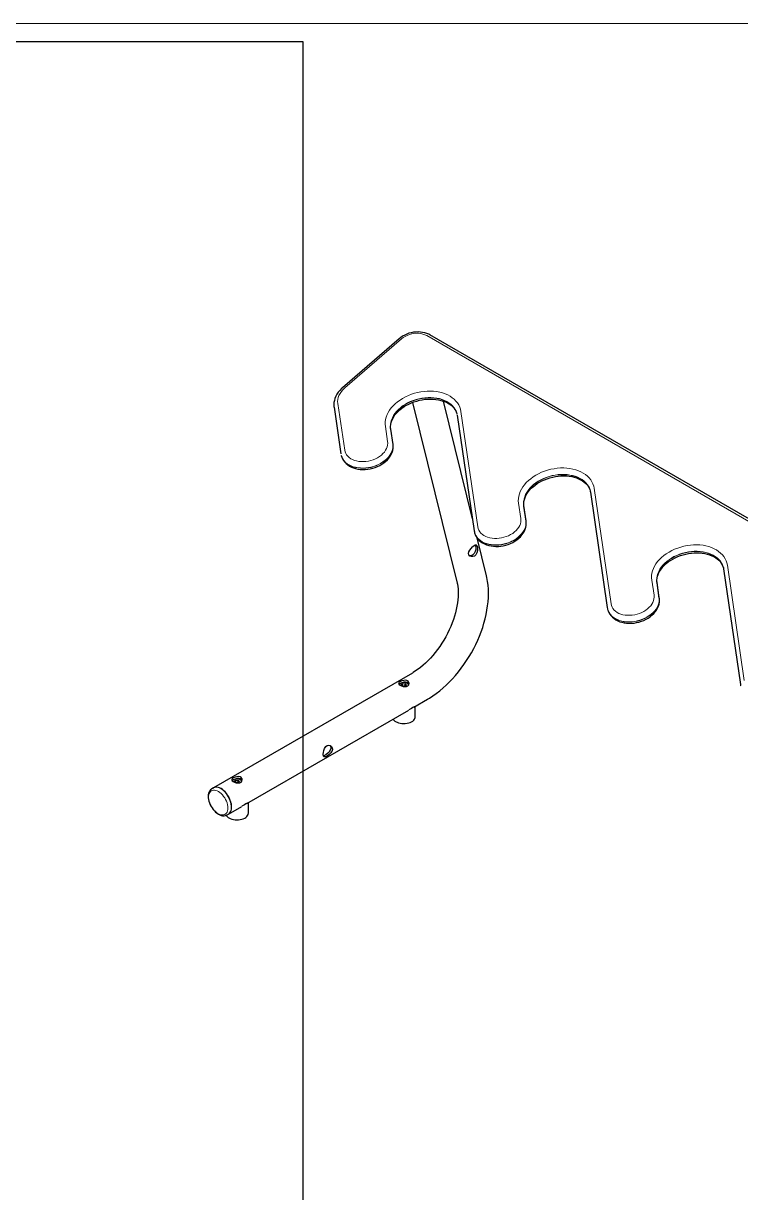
# Model space of a CAD drawing. Header units: millimetres. Extents: x -1411 to 5721, y -19797 to 4144.
# Drawn here: x 3948 to 4827, y 2690 to 4124 of the extents above; entities that cross this region are included whole.
import ezdxf

# ---------------------------------------------------------------- set-up
doc = ezdxf.new("R2010")
doc.units = ezdxf.units.MM
doc.layers.add('Nekreslit', color=6, linetype='Continuous', plot=False)

msp = doc.modelspace()

# ---------------------------------------------------------------- linework, layer by layer
for p, q in [((5215.9, 3297.1), (4445.7, 3741.8)), ((4408.2, 3737), (4338.8, 3676.9)), ((4424.5, 3658.9), (4479.1, 3437.4)), ((4497.9, 3516.3), (4462.3, 3660.5)), ((4328.3, 3652.9), (4336.8, 3595.8)), ((4479.4, 3643.2), (4500, 3501.6)), ((4400.6, 3607.5), (4397.8, 3626.2)), ((4642.6, 3548.9), (4663.2, 3407.4)), ((4563.8, 3513.3), (4561, 3531.9)), ((4500.4, 3499.8), (4500.4, 3499.5)), ((4515.2, 3446.2), (4503.7, 3492.7)), ((4805.8, 3454.7), (4826.5, 3313.1)), ((4727, 3419.1), (4724.2, 3437.7)), ((4663.6, 3405.6), (4663.7, 3405.3)), ((4424.3, 3327.1), (4180.4, 3186.4)), ((4412.4, 3314.1), (4410.7, 3312.5)), ((4410.7, 3312.5), (4411.8, 3311.2)), ((4412.4, 3314.1), (4415.7, 3313.9)), ((4412.4, 3311), (4412.4, 3314.1)), ((4417.1, 3312.3), (4415.3, 3310.7)), ((4417.1, 3312.3), (4415.7, 3313.9)), ((4415.7, 3311), (4415.7, 3313.9)), ((4412.4, 3311), (4414, 3311)), ((4415.3, 3310.7), (4413, 3310.8)), ((4414, 3311), (4415.5, 3310.9)), ((4426.1, 3285.3), (4442.8, 3295)), ((4427.8, 3273.2), (4427.8, 3286.3)), ((4221.5, 3167.3), (4419.9, 3281.8)), ((4180.4, 3186.4), (4178.4, 3185.2)), ((4178.4, 3185.2), (4178.6, 3185.3)), ((4206.1, 3194.3), (4207.7, 3195.9)), ((4206.1, 3194.3), (4207.4, 3193.1)), ((4207.7, 3195.9), (4210.9, 3195.9)), ((4207.7, 3192.9), (4207.7, 3195.9)), ((4207.7, 3192.9), (4209.3, 3192.9)), ((4211, 3192.7), (4208.6, 3192.7)), ((4209.3, 3192.9), (4210.9, 3192.9)), ((4212.6, 3194.3), (4210.9, 3195.9)), ((4210.9, 3192.9), (4210.9, 3195.9)), ((4211.1, 3192.8), (4210.9, 3192.9)), ((4211, 3192.7), (4212.6, 3194.3)), ((4223.3, 3155.2), (4223.3, 3168.3)), ((4197, 3153.1), (4199, 3154.2)), ((4199, 3154.2), (4215.3, 3163.7))]:
    msp.add_line(p, q)
at = {"color": 7, "lineweight": 18}
for p, q in [((4410.9, 3736.7), (4341.4, 3676.6)), ((5212.2, 3296.1), (4441.9, 3740.8)), ((4332.9, 3657.6), (4341.4, 3600.4)), ((4483.9, 3647.8), (4504.6, 3506.2)), ((4394, 3610.9), (4391.3, 3629.5)), ((4397.7, 3626.8), (4400.4, 3608.1)), ((4400.5, 3607.8), (4397.7, 3626.4)), ((4647.2, 3553.6), (4667.8, 3412)), ((4557.3, 3516.6), (4554.5, 3535.3)), ((4560.9, 3532.5), (4563.7, 3513.9)), ((4563.7, 3513.6), (4561, 3532.2)), ((4810.4, 3459.4), (4831, 3317.8)), ((4720.5, 3422.4), (4717.7, 3441.1)), ((4724.1, 3438.3), (4724.2, 3438)), ((4724.1, 3438.3), (4726.9, 3419.6)), ((4724.2, 3437.7), (4724.2, 3438)), ((4727, 3419.3), (4724.2, 3438)), ((4726.9, 3419.6), (4727, 3419.3)), ((4727, 3419), (4727, 3419.3))]:
    msp.add_line(p, q, dxfattribs=at)
at = {"flags": 128}
for points in [[(4445.7, 3741.8), (4444.4, 3742.4), (4442, 3743.5), (4439.6, 3744.3), (4436.9, 3744.8), (4434.2, 3745.2), (4431.4, 3745.3), (4428.6, 3745.2), (4425.8, 3744.9), (4422.9, 3744.4), (4420.2, 3743.6), (4417.5, 3742.6), (4414.9, 3741.4), (4412.4, 3740.1), (4410.1, 3738.5), (4408.2, 3737)], [(4338.8, 3676.9), (4337.5, 3675.8), (4335.4, 3673.6), (4333.5, 3671.3), (4331.9, 3668.9), (4330.5, 3666.4), (4329.5, 3663.9), (4328.7, 3661.3), (4328.2, 3658.7), (4328.1, 3656.2), (4328.2, 3653.6), (4328.3, 3652.9)], [(4397.8, 3626.2), (4397.7, 3627.2), (4397.6, 3629.5), (4397.8, 3631.9), (4398.3, 3634.2), (4399.1, 3636.6), (4400.2, 3638.9), (4401.5, 3641.2), (4403, 3643.5), (4404.8, 3645.7), (4406.9, 3647.8), (4409.1, 3649.9), (4411.6, 3651.8), (4414.2, 3653.7), (4417, 3655.4), (4420, 3656.9), (4423.1, 3658.3), (4426.3, 3659.6), (4429.7, 3660.6), (4433, 3661.5), (4436.4, 3662.2), (4439.9, 3662.7), (4443.3, 3662.9), (4446.7, 3663), (4450, 3662.9), (4453.2, 3662.6), (4456.3, 3662.1), (4459.3, 3661.4), (4462.2, 3660.5), (4464.9, 3659.5), (4467.3, 3658.3), (4469.6, 3657), (4471.7, 3655.5), (4473.5, 3653.9), (4475.2, 3652.1), (4476.5, 3650.3), (4477.7, 3648.4), (4478.6, 3646.3), (4479.1, 3644.6)], [(4337.2, 3593.7), (4337.8, 3591.8), (4338.8, 3589.6), (4340, 3587.6), (4341.4, 3585.7), (4343.1, 3583.9), (4345.1, 3582.3), (4347.2, 3580.9), (4349.6, 3579.6), (4352.1, 3578.6), (4354.8, 3577.7), (4357.6, 3577.1), (4360.5, 3576.7), (4363.5, 3576.6), (4366.6, 3576.6), (4369.6, 3576.9), (4372.7, 3577.4), (4375.7, 3578.1), (4378.7, 3579), (4381.5, 3580.2), (4384.3, 3581.5), (4386.9, 3583), (4389.4, 3584.7), (4391.6, 3586.5), (4393.7, 3588.5), (4395.6, 3590.7), (4397.1, 3592.9), (4398.5, 3595.2), (4399.5, 3597.6), (4400.2, 3600.1), (4400.7, 3602.5), (4400.8, 3604.9), (4400.6, 3607.2), (4400.6, 3607.5)], [(4561, 3531.9), (4560.9, 3533), (4560.8, 3535.3), (4561.1, 3537.6), (4561.6, 3540), (4562.4, 3542.3), (4563.4, 3544.7), (4564.7, 3547), (4566.3, 3549.2), (4568.1, 3551.5), (4570.1, 3553.6), (4572.3, 3555.6), (4574.8, 3557.6), (4577.4, 3559.4), (4580.3, 3561.1), (4583.2, 3562.7), (4586.4, 3564.1), (4589.6, 3565.3), (4592.9, 3566.4), (4596.3, 3567.3), (4599.7, 3567.9), (4603.1, 3568.4), (4606.5, 3568.7), (4609.9, 3568.8), (4613.2, 3568.7), (4616.4, 3568.4), (4619.6, 3567.9), (4622.6, 3567.2), (4625.4, 3566.3), (4628.1, 3565.3), (4630.6, 3564.1), (4632.9, 3562.7), (4634.9, 3561.2), (4636.8, 3559.6), (4638.4, 3557.9), (4639.8, 3556.1), (4640.9, 3554.1), (4641.8, 3552.1), (4642.3, 3550.3)], [(4642.2, 3550.6), (4642.4, 3550.2), (4642.6, 3548.9)], [(4500.5, 3499.5), (4501, 3497.6), (4502, 3495.4), (4503.2, 3493.4), (4504.6, 3491.5), (4506.3, 3489.7), (4508.2, 3488.1), (4510.4, 3486.7), (4512.7, 3485.4), (4515.3, 3484.4), (4518, 3483.5), (4520.8, 3482.9), (4523.7, 3482.5), (4526.7, 3482.3), (4529.7, 3482.4), (4532.8, 3482.7), (4535.8, 3483.1), (4538.9, 3483.9), (4541.8, 3484.8), (4544.7, 3485.9), (4547.4, 3487.2), (4550.1, 3488.7), (4552.5, 3490.4), (4554.8, 3492.3), (4556.9, 3494.3), (4558.7, 3496.4), (4560.3, 3498.6), (4561.7, 3501), (4562.7, 3503.4), (4563.4, 3505.8), (4563.9, 3508.2), (4564, 3510.7), (4563.9, 3512.9), (4563.8, 3513.3)], [(4500, 3501.6), (4500.3, 3500.1), (4500.4, 3499.8)], [(4498.4, 3482.1), (4500.1, 3483.4), (4501.5, 3484.1), (4502.6, 3484.1), (4503.5, 3483.3), (4504.1, 3481.6), (4504.3, 3479.6), (4504.1, 3477.2), (4503.4, 3474.6), (4502.1, 3472.2), (4500.4, 3470.6), (4498.5, 3469.9), (4496.5, 3469.8), (4494.6, 3470.6), (4493.4, 3472.1), (4493, 3473.8), (4493.5, 3475.7), (4494.6, 3477.8), (4496.2, 3479.9), (4498.1, 3481.8), (4498.4, 3482.1)], [(4501.5, 3484.1), (4501.8, 3482.9), (4502.1, 3480.9), (4502, 3478.6), (4501.5, 3476), (4500.2, 3473.5), (4498.5, 3471.9), (4496.7, 3471.1), (4494.7, 3471), (4494.1, 3471.2)], [(4724.2, 3437.7), (4724.1, 3438.8), (4724.1, 3441.1), (4724.3, 3443.4), (4724.8, 3445.8), (4725.6, 3448.1), (4726.6, 3450.4), (4727.9, 3452.8), (4729.5, 3455), (4731.3, 3457.2), (4733.3, 3459.4), (4735.6, 3461.4), (4738, 3463.4), (4740.7, 3465.2), (4743.5, 3466.9), (4746.5, 3468.5), (4749.6, 3469.9), (4752.8, 3471.1), (4756.1, 3472.2), (4759.5, 3473), (4762.9, 3473.7), (4766.3, 3474.2), (4769.7, 3474.5), (4773.1, 3474.6), (4776.4, 3474.5), (4779.7, 3474.1), (4782.8, 3473.6), (4785.8, 3472.9), (4788.6, 3472.1), (4791.3, 3471), (4793.8, 3469.8), (4796.1, 3468.5), (4798.1, 3467), (4800, 3465.4), (4801.6, 3463.7), (4803, 3461.8), (4804.1, 3459.9), (4805, 3457.8), (4805.5, 3456.1)], [(4805.5, 3456.4), (4805.6, 3456), (4805.8, 3454.7)], [(4442.8, 3295), (4445.2, 3296.4), (4449.4, 3299.2), (4453.7, 3302.1), (4457.8, 3305.4), (4461.9, 3308.8), (4465.9, 3312.4), (4469.8, 3316.2), (4473.6, 3320.2), (4477.3, 3324.3), (4480.9, 3328.6), (4484.3, 3333.1), (4487.6, 3337.7), (4490.8, 3342.4), (4493.9, 3347.2), (4496.7, 3352.1), (4499.5, 3357.1), (4502, 3362.2), (4504.4, 3367.3), (4506.6, 3372.5), (4508.7, 3377.8), (4510.5, 3383), (4512.1, 3388.3), (4513.6, 3393.6), (4514.8, 3398.9), (4515.8, 3404.1), (4516.6, 3409.4), (4517.2, 3414.6), (4517.5, 3419.7), (4517.6, 3424.8), (4517.5, 3429.8), (4517.1, 3434.7), (4516.5, 3439.4), (4515.7, 3444.1), (4515.2, 3446.2)], [(4479.1, 3437.4), (4479.5, 3436), (4479.9, 3433.3), (4480.3, 3430.3), (4480.5, 3427.2), (4480.6, 3423.9), (4480.4, 3420.4), (4480.1, 3416.8), (4479.7, 3413), (4479, 3409.1), (4478.2, 3405.1), (4477.2, 3401), (4476, 3396.9), (4474.6, 3392.7), (4473.1, 3388.5), (4471.3, 3384.2), (4469.4, 3380), (4467.4, 3375.8), (4465.2, 3371.7), (4462.9, 3367.6), (4460.4, 3363.6), (4457.8, 3359.7), (4455.1, 3356), (4452.3, 3352.3), (4449.5, 3348.8), (4446.5, 3345.5), (4443.5, 3342.4), (4440.5, 3339.4), (4437.5, 3336.7), (4434.4, 3334.1), (4431.3, 3331.8), (4428.3, 3329.7), (4425.4, 3327.8), (4424.3, 3327.1)], [(4663.7, 3405.2), (4664.3, 3403.3), (4665.2, 3401.2), (4666.4, 3399.2), (4667.8, 3397.3), (4669.5, 3395.5), (4671.5, 3393.9), (4673.6, 3392.4), (4676, 3391.2), (4678.5, 3390.1), (4681.2, 3389.3), (4684, 3388.7), (4686.9, 3388.3), (4689.9, 3388.1), (4693, 3388.2), (4696, 3388.4), (4699.1, 3388.9), (4702.1, 3389.6), (4705, 3390.6), (4707.9, 3391.7), (4710.7, 3393), (4713.3, 3394.5), (4715.8, 3396.2), (4718, 3398), (4720.1, 3400), (4722, 3402.2), (4723.6, 3404.4), (4724.9, 3406.7), (4725.9, 3409.1), (4726.7, 3411.6), (4727.1, 3414), (4727.2, 3416.4), (4727.1, 3418.7), (4727, 3419.1)], [(4663.2, 3407.4), (4663.5, 3405.9), (4663.6, 3405.5)], [(4409.3, 3312.2), (4411, 3311.4), (4413, 3310.8), (4415.1, 3310.5), (4417.2, 3310.7), (4418.9, 3311.5), (4419.9, 3312.7), (4420.4, 3314.1), (4420.1, 3315.7), (4419.2, 3317), (4417.6, 3317.9), (4415.8, 3318.2), (4413.7, 3318.1), (4411.6, 3317.6), (4409.7, 3316.8), (4408.3, 3315.9), (4407.6, 3315), (4407.4, 3314.1), (4408, 3313.1), (4409.3, 3312.2)], [(4408.6, 3313.6), (4408.4, 3313.5), (4408, 3313.1)], [(4419.8, 3312.5), (4419.6, 3313), (4419.2, 3313.6), (4418.8, 3314), (4417.9, 3314.6), (4416.8, 3315.1), (4415.6, 3315.4), (4414.3, 3315.6), (4412.9, 3315.5), (4411.6, 3315.3), (4410.5, 3314.9), (4409.4, 3314.4), (4408.6, 3313.7), (4408.2, 3313)], [(4420.1, 3313.3), (4419.2, 3314.7), (4417.8, 3315.6), (4416, 3315.9), (4414, 3315.8), (4413, 3315.5)], [(4826.5, 3313.1), (4826.7, 3311.7), (4826.9, 3311.3)], [(4404, 3267.5), (4405.7, 3266.7), (4407.5, 3266.1), (4409.4, 3265.6), (4411.5, 3265.3), (4413.6, 3265.2), (4415.7, 3265.3), (4417.8, 3265.5), (4419.8, 3266), (4421.7, 3266.6), (4423.3, 3267.3), (4424.8, 3268.2), (4426, 3269.3), (4426.9, 3270.4), (4427.5, 3271.5), (4427.8, 3272.8), (4427.8, 3273.2)], [(4315.2, 3227.6), (4315.4, 3229.9), (4315.9, 3232.3), (4316.8, 3234.8), (4318.2, 3236.9), (4320, 3238.2), (4321.8, 3238.6), (4323.6, 3238.3), (4325.2, 3237.1), (4326.2, 3235.3), (4326.3, 3233.2), (4325.6, 3231.1), (4324.3, 3229.1), (4322.4, 3227.1), (4320.3, 3225.6), (4318.5, 3224.6), (4317.2, 3224.2), (4316.2, 3224.4), (4315.5, 3225.4), (4315.2, 3227.2), (4315.2, 3227.6)], [(4323.1, 3238.4), (4324.2, 3236.6), (4324.4, 3234.5), (4323.7, 3232.5), (4322.5, 3230.6), (4320.6, 3228.7), (4318.4, 3227), (4316.5, 3226), (4315.5, 3225.6)], [(4204.8, 3194.1), (4206.5, 3193.3), (4208.5, 3192.7), (4210.6, 3192.5), (4212.7, 3192.7), (4214.3, 3193.4), (4215.4, 3194.6), (4215.8, 3196), (4215.6, 3197.6), (4214.6, 3198.9), (4213.1, 3199.8), (4211.3, 3200.2), (4209.2, 3200), (4207.1, 3199.5), (4205.2, 3198.7), (4203.8, 3197.8), (4203, 3197), (4202.9, 3196), (4203.5, 3195.1), (4204.8, 3194.1)], [(4215.2, 3194.5), (4215.2, 3194.6), (4214.8, 3195.4), (4214.1, 3196.1), (4213.2, 3196.6), (4212.1, 3197.1), (4210.9, 3197.4), (4209.6, 3197.5), (4208.3, 3197.5), (4207, 3197.2), (4205.8, 3196.8), (4204.8, 3196.2), (4204, 3195.5), (4203.7, 3194.9)], [(4215.6, 3195.2), (4214.7, 3196.6), (4213.3, 3197.5), (4211.5, 3197.8), (4209.5, 3197.7), (4208.4, 3197.5)], [(4178.6, 3185.3), (4178, 3184.9), (4176.8, 3184), (4175.9, 3182.8), (4175.1, 3181.4), (4174.6, 3179.9), (4174.2, 3178.1), (4174.1, 3176.2), (4174.1, 3174.2), (4174.4, 3172.1), (4175, 3170), (4175.7, 3167.9), (4176.6, 3165.7), (4177.6, 3163.7), (4178.8, 3161.7), (4180.2, 3159.8), (4181.7, 3158.1), (4183.2, 3156.5), (4184.9, 3155.2), (4186.6, 3154), (4188.3, 3153.1), (4190.1, 3152.5), (4191.8, 3152.1), (4193.5, 3152.1), (4195.1, 3152.3), (4196.5, 3152.8), (4196.9, 3153.1)], [(4183.1, 3187.2), (4181.7, 3186.9), (4180.4, 3186.4)], [(4189.7, 3185.4), (4187.9, 3186.3), (4186.2, 3186.9), (4184.6, 3187.2), (4183, 3187.2), (4181.6, 3186.9), (4180.4, 3186.4)], [(4199, 3154.2), (4199.6, 3154.7), (4200.7, 3155.7), (4201.5, 3157), (4202.2, 3158.5), (4202.6, 3160.2), (4202.8, 3162.1), (4202.7, 3164.1), (4202.5, 3166.3), (4202, 3168.5), (4201.2, 3170.8), (4200.3, 3173), (4199.2, 3175.2), (4197.9, 3177.3), (4196.5, 3179.3), (4194.9, 3181.2), (4193.3, 3182.8), (4191.6, 3184.2), (4189.8, 3185.4), (4188.1, 3186.3), (4186.3, 3186.9), (4184.7, 3187.2), (4183.1, 3187.2)], [(4199, 3154.2), (4199.7, 3154.7), (4200.7, 3155.8), (4201.6, 3157.1), (4202.2, 3158.6), (4202.6, 3160.3), (4202.8, 3162.2), (4202.7, 3164.3), (4202.4, 3166.4), (4201.9, 3168.7), (4201.2, 3170.9), (4200.2, 3173.2), (4199.1, 3175.4), (4197.8, 3177.5), (4196.4, 3179.5), (4194.8, 3181.3), (4193.1, 3182.9), (4191.4, 3184.3), (4189.7, 3185.4)], [(4204.1, 3195.6), (4203.9, 3195.5), (4203.5, 3195.1)], [(4199.5, 3149.5), (4201.1, 3148.7), (4202.9, 3148), (4204.9, 3147.5), (4207, 3147.2), (4209.1, 3147.1), (4211.2, 3147.2), (4213.3, 3147.5), (4215.3, 3147.9), (4217.1, 3148.5), (4218.8, 3149.3), (4220.2, 3150.2), (4221.4, 3151.2), (4222.3, 3152.3), (4223, 3153.5), (4223.2, 3154.7), (4223.3, 3155.2)]]:
    msp.add_lwpolyline(points, dxfattribs=at)
at = {"color": 7, "lineweight": 18, "flags": 128}
for points in [[(4441.9, 3740.8), (4439.7, 3741.9), (4437.3, 3742.7), (4434.7, 3743.3), (4432, 3743.6), (4429.2, 3743.6), (4426.3, 3743.4), (4423.5, 3742.8), (4420.7, 3742.1), (4418, 3741), (4415.4, 3739.8), (4413.1, 3738.3), (4410.9, 3736.7)], [(4341.4, 3676.6), (4339.2, 3674.4), (4337.3, 3672.2), (4335.7, 3669.8), (4334.4, 3667.4), (4333.5, 3665), (4332.9, 3662.5), (4332.7, 3660), (4332.9, 3657.6)], [(4391.3, 3629.5), (4391, 3632.3), (4391.1, 3635.2), (4391.5, 3638.1), (4392.3, 3641), (4393.4, 3643.9), (4394.8, 3646.7), (4396.5, 3649.5), (4398.5, 3652.2), (4400.8, 3654.8), (4403.3, 3657.3), (4406.1, 3659.6), (4409.2, 3661.8), (4412.4, 3663.9), (4415.8, 3665.7), (4419.4, 3667.4), (4423.1, 3668.9), (4426.9, 3670.1), (4430.8, 3671.1), (4434.7, 3671.9), (4438.7, 3672.4), (4442.6, 3672.7), (4446.5, 3672.8), (4450.4, 3672.6), (4454.1, 3672.1), (4457.8, 3671.4), (4461.3, 3670.5), (4464.6, 3669.4), (4467.7, 3668), (4470.6, 3666.4), (4473.3, 3664.6), (4475.7, 3662.7), (4477.8, 3660.5), (4479.7, 3658.2), (4481.2, 3655.8), (4482.4, 3653.2), (4483.4, 3650.6), (4483.9, 3647.8)], [(4479, 3644.9), (4478.9, 3645.5), (4478, 3647.9), (4476.8, 3650.3), (4475.3, 3652.6), (4473.5, 3654.7), (4471.5, 3656.6), (4469.1, 3658.4), (4466.5, 3660), (4463.7, 3661.3), (4460.7, 3662.5), (4457.5, 3663.5), (4454.2, 3664.2), (4450.7, 3664.6), (4447.1, 3664.9), (4443.5, 3664.9), (4439.8, 3664.6), (4436.1, 3664.1), (4432.4, 3663.4), (4428.8, 3662.5), (4425.3, 3661.3), (4421.8, 3659.9), (4418.5, 3658.3), (4415.4, 3656.5), (4412.4, 3654.6), (4409.7, 3652.4), (4407.2, 3650.2), (4404.9, 3647.8), (4402.9, 3645.3), (4401.2, 3642.8), (4399.8, 3640.1), (4398.8, 3637.4), (4398, 3634.7), (4397.6, 3632.1), (4397.4, 3629.4), (4397.7, 3626.8)], [(4397.7, 3626.4), (4397.5, 3629.1), (4397.6, 3631.7), (4398.1, 3634.4), (4398.8, 3637.1), (4399.9, 3639.8), (4401.3, 3642.4), (4403, 3645), (4405, 3647.5), (4407.3, 3649.9), (4409.8, 3652.1), (4412.5, 3654.2), (4415.5, 3656.2), (4418.6, 3658), (4421.9, 3659.6), (4425.4, 3661), (4428.9, 3662.1), (4432.5, 3663.1), (4436.2, 3663.8), (4439.9, 3664.3), (4443.6, 3664.6), (4447.2, 3664.6), (4450.8, 3664.3), (4454.2, 3663.8), (4457.6, 3663.1), (4460.8, 3662.2), (4463.8, 3661), (4466.6, 3659.6), (4469.2, 3658.1), (4471.5, 3656.3), (4473.6, 3654.3), (4475.4, 3652.2), (4476.9, 3650), (4478.1, 3647.6), (4479, 3645.1), (4479.1, 3644.6)], [(4400.4, 3608.1), (4400.6, 3605.8), (4400.5, 3603.4), (4400, 3601.1), (4399.2, 3598.7), (4398.1, 3596.4), (4396.7, 3594.1), (4394.9, 3591.9), (4393, 3589.8), (4390.8, 3587.9), (4388.3, 3586), (4385.7, 3584.4), (4382.8, 3582.9), (4379.9, 3581.6), (4376.8, 3580.5), (4373.6, 3579.6), (4370.4, 3579), (4367.1, 3578.6), (4363.9, 3578.4), (4360.7, 3578.5), (4357.7, 3578.8), (4354.7, 3579.4), (4351.8, 3580.1), (4349.2, 3581.1), (4346.7, 3582.4), (4344.5, 3583.8), (4342.5, 3585.4), (4340.7, 3587.1), (4339.3, 3589.1), (4338.2, 3591.1), (4337.4, 3593.3), (4337.2, 3594)], [(4337.2, 3593.7), (4337.4, 3592.9), (4338.3, 3590.8), (4339.4, 3588.7), (4340.8, 3586.8), (4342.6, 3585), (4344.5, 3583.4), (4346.8, 3582), (4349.2, 3580.8), (4351.9, 3579.8), (4354.7, 3579), (4357.7, 3578.5), (4360.8, 3578.2), (4364, 3578.1), (4367.2, 3578.3), (4370.5, 3578.7), (4373.7, 3579.3), (4376.8, 3580.2), (4379.9, 3581.3), (4382.9, 3582.6), (4385.7, 3584), (4388.4, 3585.7), (4390.8, 3587.5), (4393.1, 3589.5), (4395, 3591.6), (4396.7, 3593.8), (4398.1, 3596.1), (4399.3, 3598.4), (4400.1, 3600.8), (4400.5, 3603.1), (4400.7, 3605.5), (4400.5, 3607.8)], [(4341.4, 3600.4), (4341.8, 3598.4), (4342.6, 3596.4), (4343.7, 3594.6), (4345.2, 3592.9), (4346.9, 3591.3), (4348.8, 3589.9), (4351, 3588.8), (4353.4, 3587.8), (4356, 3587.1), (4358.8, 3586.6), (4361.6, 3586.3), (4364.5, 3586.3), (4367.5, 3586.5), (4370.5, 3587), (4373.4, 3587.7), (4376.3, 3588.6), (4379, 3589.8), (4381.6, 3591.1), (4384.1, 3592.6), (4386.3, 3594.3), (4388.3, 3596.2), (4390, 3598.1), (4391.5, 3600.2), (4392.6, 3602.3), (4393.5, 3604.4), (4394, 3606.6), (4394.2, 3608.8), (4394, 3610.9)], [(4554.5, 3535.3), (4554.2, 3538.1), (4554.3, 3541), (4554.8, 3543.9), (4555.5, 3546.8), (4556.6, 3549.6), (4558, 3552.5), (4559.7, 3555.3), (4561.7, 3558), (4564, 3560.6), (4566.6, 3563.1), (4569.4, 3565.4), (4572.4, 3567.6), (4575.6, 3569.7), (4579, 3571.5), (4582.6, 3573.2), (4586.3, 3574.6), (4590.1, 3575.9), (4594, 3576.9), (4598, 3577.6), (4601.9, 3578.2), (4605.9, 3578.5), (4609.8, 3578.5), (4613.6, 3578.3), (4617.4, 3577.9), (4621, 3577.2), (4624.5, 3576.3), (4627.8, 3575.1), (4630.9, 3573.8), (4633.8, 3572.2), (4636.5, 3570.4), (4638.9, 3568.5), (4641.1, 3566.3), (4642.9, 3564), (4644.4, 3561.6), (4645.7, 3559), (4646.6, 3556.3), (4647.2, 3553.6)], [(4642.3, 3550.6), (4642.1, 3551.2), (4641.2, 3553.7), (4640.1, 3556.1), (4638.6, 3558.3), (4636.8, 3560.4), (4634.7, 3562.4), (4632.3, 3564.2), (4629.8, 3565.7), (4627, 3567.1), (4623.9, 3568.3), (4620.7, 3569.2), (4617.4, 3569.9), (4613.9, 3570.4), (4610.4, 3570.7), (4606.7, 3570.6), (4603, 3570.4), (4599.3, 3569.9), (4595.7, 3569.2), (4592, 3568.2), (4588.5, 3567), (4585.1, 3565.7), (4581.8, 3564.1), (4578.6, 3562.3), (4575.7, 3560.3), (4572.9, 3558.2), (4570.4, 3556), (4568.2, 3553.6), (4566.2, 3551.1), (4564.5, 3548.5), (4563.1, 3545.9), (4562, 3543.2), (4561.2, 3540.5), (4560.8, 3537.8), (4560.7, 3535.2), (4560.9, 3532.5)], [(4561, 3532.2), (4560.7, 3534.8), (4560.9, 3537.5), (4561.3, 3540.2), (4562.1, 3542.9), (4563.2, 3545.6), (4564.6, 3548.2), (4566.3, 3550.8), (4568.2, 3553.3), (4570.5, 3555.6), (4573, 3557.9), (4575.8, 3560), (4578.7, 3562), (4581.8, 3563.7), (4585.1, 3565.3), (4588.6, 3566.7), (4592.1, 3567.9), (4595.8, 3568.9), (4599.4, 3569.6), (4603.1, 3570.1), (4606.8, 3570.3), (4610.4, 3570.3), (4614, 3570.1), (4617.5, 3569.6), (4620.8, 3568.9), (4624, 3568), (4627, 3566.8), (4629.8, 3565.4), (4632.4, 3563.8), (4634.8, 3562.1), (4636.8, 3560.1), (4638.6, 3558), (4640.1, 3555.8), (4641.3, 3553.4), (4642.2, 3550.9), (4642.3, 3550.4)], [(4563.7, 3513.9), (4563.8, 3511.6), (4563.7, 3509.2), (4563.2, 3506.8), (4562.4, 3504.5), (4561.3, 3502.1), (4559.9, 3499.9), (4558.2, 3497.7), (4556.2, 3495.6), (4554, 3493.6), (4551.5, 3491.8), (4548.9, 3490.1), (4546, 3488.6), (4543.1, 3487.3), (4540, 3486.3), (4536.8, 3485.4), (4533.6, 3484.8), (4530.3, 3484.4), (4527.1, 3484.2), (4523.9, 3484.3), (4520.8, 3484.6), (4517.9, 3485.1), (4515, 3485.9), (4512.4, 3486.9), (4509.9, 3488.1), (4507.7, 3489.6), (4505.7, 3491.2), (4503.9, 3492.9), (4502.5, 3494.9), (4501.4, 3496.9), (4500.6, 3499.1), (4500.4, 3499.8)], [(4500.4, 3499.5), (4500.6, 3498.7), (4501.5, 3496.6), (4502.6, 3494.5), (4504, 3492.6), (4505.7, 3490.8), (4507.7, 3489.2), (4510, 3487.8), (4512.4, 3486.6), (4515.1, 3485.6), (4517.9, 3484.8), (4520.9, 3484.3), (4524, 3484), (4527.2, 3483.9), (4530.4, 3484), (4533.7, 3484.4), (4536.9, 3485.1), (4540, 3485.9), (4543.1, 3487), (4546.1, 3488.3), (4548.9, 3489.8), (4551.6, 3491.5), (4554, 3493.3), (4556.3, 3495.3), (4558.2, 3497.4), (4560, 3499.6), (4561.4, 3501.8), (4562.5, 3504.2), (4563.3, 3506.5), (4563.8, 3508.9), (4563.9, 3511.2), (4563.7, 3513.6)], [(4504.6, 3506.2), (4505, 3504.2), (4505.8, 3502.2), (4507, 3500.4), (4508.4, 3498.7), (4510.1, 3497.1), (4512, 3495.7), (4514.2, 3494.6), (4516.6, 3493.6), (4519.2, 3492.9), (4522, 3492.4), (4524.8, 3492.1), (4527.7, 3492.1), (4530.7, 3492.3), (4533.7, 3492.8), (4536.6, 3493.5), (4539.5, 3494.4), (4542.2, 3495.5), (4544.8, 3496.9), (4547.3, 3498.4), (4549.5, 3500.1), (4551.5, 3501.9), (4553.2, 3503.9), (4554.7, 3505.9), (4555.9, 3508), (4556.7, 3510.2), (4557.2, 3512.4), (4557.4, 3514.5), (4557.3, 3516.6)], [(4717.7, 3441.1), (4717.5, 3443.9), (4717.6, 3446.8), (4718, 3449.6), (4718.7, 3452.5), (4719.8, 3455.4), (4721.2, 3458.2), (4722.9, 3461), (4724.9, 3463.7), (4727.2, 3466.3), (4729.8, 3468.8), (4732.6, 3471.2), (4735.6, 3473.4), (4738.9, 3475.4), (4742.3, 3477.3), (4745.8, 3478.9), (4749.5, 3480.4), (4753.4, 3481.6), (4757.2, 3482.6), (4761.2, 3483.4), (4765.1, 3484), (4769.1, 3484.3), (4773, 3484.3), (4776.8, 3484.1), (4780.6, 3483.7), (4784.2, 3483), (4787.7, 3482.1), (4791, 3480.9), (4794.2, 3479.5), (4797.1, 3478), (4799.7, 3476.2), (4802.2, 3474.2), (4804.3, 3472.1), (4806.1, 3469.8), (4807.7, 3467.3), (4808.9, 3464.8), (4809.8, 3462.1), (4810.4, 3459.4)], [(4805.5, 3456.4), (4805.3, 3457), (4804.5, 3459.5), (4803.3, 3461.9), (4801.8, 3464.1), (4800, 3466.2), (4797.9, 3468.2), (4795.6, 3469.9), (4793, 3471.5), (4790.2, 3472.9), (4787.2, 3474.1), (4784, 3475), (4780.6, 3475.7), (4777.1, 3476.2), (4773.6, 3476.4), (4769.9, 3476.4), (4766.3, 3476.2), (4762.6, 3475.7), (4758.9, 3475), (4755.3, 3474), (4751.7, 3472.8), (4748.3, 3471.4), (4745, 3469.8), (4741.9, 3468.1), (4738.9, 3466.1), (4736.2, 3464), (4733.6, 3461.7), (4731.4, 3459.3), (4729.4, 3456.9), (4727.7, 3454.3), (4726.3, 3451.7), (4725.2, 3449), (4724.4, 3446.3), (4724, 3443.6), (4723.9, 3440.9), (4724.1, 3438.3)], [(4724.2, 3438), (4724, 3440.6), (4724.1, 3443.3), (4724.5, 3446), (4725.3, 3448.7), (4726.4, 3451.3), (4727.8, 3454), (4729.5, 3456.5), (4731.5, 3459), (4733.7, 3461.4), (4736.2, 3463.7), (4739, 3465.8), (4741.9, 3467.7), (4745.1, 3469.5), (4748.4, 3471.1), (4751.8, 3472.5), (4755.4, 3473.7), (4759, 3474.6), (4762.6, 3475.4), (4766.3, 3475.8), (4770, 3476.1), (4773.7, 3476.1), (4777.2, 3475.9), (4780.7, 3475.4), (4784, 3474.7), (4787.2, 3473.7), (4790.3, 3472.6), (4793.1, 3471.2), (4795.7, 3469.6), (4798, 3467.8), (4800.1, 3465.9), (4801.9, 3463.8), (4803.4, 3461.5), (4804.5, 3459.2), (4805.4, 3456.7), (4805.6, 3456.1)], [(4726.9, 3419.6), (4727.1, 3417.3), (4726.9, 3415), (4726.4, 3412.6), (4725.6, 3410.2), (4724.5, 3407.9), (4723.1, 3405.6), (4721.4, 3403.5), (4719.4, 3401.4), (4717.2, 3399.4), (4714.7, 3397.6), (4712.1, 3395.9), (4709.3, 3394.4), (4706.3, 3393.1), (4703.2, 3392), (4700, 3391.2), (4696.8, 3390.5), (4693.6, 3390.1), (4690.3, 3390), (4687.2, 3390), (4684.1, 3390.4), (4681.1, 3390.9), (4678.2, 3391.7), (4675.6, 3392.7), (4673.1, 3393.9), (4670.9, 3395.3), (4668.9, 3396.9), (4667.2, 3398.7), (4665.7, 3400.6), (4664.6, 3402.7), (4663.8, 3404.8), (4663.6, 3405.5)], [(4663.7, 3405.3), (4663.9, 3404.5), (4664.7, 3402.4), (4665.8, 3400.3), (4667.3, 3398.4), (4669, 3396.6), (4671, 3395), (4673.2, 3393.6), (4675.7, 3392.4), (4678.3, 3391.4), (4681.2, 3390.6), (4684.1, 3390), (4687.2, 3389.7), (4690.4, 3389.7), (4693.6, 3389.8), (4696.9, 3390.2), (4700.1, 3390.9), (4703.3, 3391.7), (4706.4, 3392.8), (4709.3, 3394.1), (4712.2, 3395.6), (4714.8, 3397.2), (4717.3, 3399.1), (4719.5, 3401), (4721.5, 3403.1), (4723.2, 3405.3), (4724.6, 3407.6), (4725.7, 3409.9), (4726.5, 3412.3), (4727, 3414.7), (4727.1, 3417), (4727, 3419.3)], [(4667.8, 3412), (4668.3, 3410), (4669.1, 3408), (4670.2, 3406.1), (4671.6, 3404.4), (4673.3, 3402.9), (4675.3, 3401.5), (4677.5, 3400.3), (4679.9, 3399.4), (4682.4, 3398.6), (4685.2, 3398.1), (4688, 3397.9), (4691, 3397.9), (4693.9, 3398.1), (4696.9, 3398.5), (4699.8, 3399.2), (4702.7, 3400.2), (4705.4, 3401.3), (4708.1, 3402.7), (4710.5, 3404.2), (4712.7, 3405.9), (4714.7, 3407.7), (4716.5, 3409.6), (4717.9, 3411.7), (4719.1, 3413.8), (4719.9, 3416), (4720.4, 3418.1), (4720.6, 3420.3), (4720.5, 3422.4)], [(4418.6, 3313.8), (4417.9, 3314.4), (4416.9, 3314.9), (4415.7, 3315.3), (4414.4, 3315.4), (4413.1, 3315.4), (4411.8, 3315.2), (4410.7, 3314.8), (4409.7, 3314.3), (4409, 3313.6), (4408.7, 3312.9), (4408.6, 3312.6)], [(4214.4, 3193.4), (4214.6, 3194), (4214.6, 3194.8), (4214.2, 3195.5), (4213.5, 3196.2), (4212.6, 3196.7), (4211.5, 3197.1), (4210.2, 3197.3), (4208.9, 3197.4), (4207.6, 3197.2), (4206.4, 3196.9), (4205.4, 3196.4), (4204.6, 3195.7), (4204.2, 3195), (4204.1, 3194.6)], [(4180.5, 3183.6), (4179.1, 3183.3), (4177.9, 3182.8), (4176.8, 3181.9), (4176, 3180.8), (4175.3, 3179.4), (4174.9, 3177.9), (4174.6, 3176.1), (4174.6, 3174.2), (4174.9, 3172.2), (4175.3, 3170.1), (4176, 3168), (4176.9, 3165.9), (4177.9, 3163.8), (4179.2, 3161.8), (4180.5, 3160), (4182, 3158.3), (4183.6, 3156.8), (4185.2, 3155.5), (4186.8, 3154.5), (4188.5, 3153.8), (4190.1, 3153.3), (4191.6, 3153.2), (4193, 3153.3), (4194.3, 3153.7), (4195.5, 3154.4), (4196.4, 3155.4), (4197.2, 3156.7), (4197.8, 3158.1), (4198.1, 3159.8), (4198.2, 3161.6), (4198.1, 3163.6), (4197.7, 3165.6), (4197.2, 3167.8), (4196.4, 3169.9), (4195.4, 3172), (4194.3, 3174), (4193, 3175.9), (4191.6, 3177.7), (4190, 3179.3), (4188.4, 3180.7), (4186.8, 3181.8), (4185.2, 3182.7), (4183.5, 3183.3), (4182, 3183.6), (4180.5, 3183.6)], [(4178.6, 3185.3), (4179.7, 3185.8), (4181.1, 3186.1)]]:
    msp.add_lwpolyline(points, dxfattribs=at)
at = {"color": 7, "lineweight": 18}
msp.add_arc((4417.2, 3312.4), 1.93, 331.4364, 44.3023, dxfattribs=at)
for centre, radius, start, end in [((4413.9, 3306.3), 4.64, 87.8126, 102.9913), ((4413.9, 3306.6), 4.34, 71.098, 88.3607), ((4560.3, 3045.9), 274.6, 119.1967, 120.7522), ((4408, 3275.2), 8.61, 211.4249, 242.4278), ((4209.3, 3188.3), 4.61, 90.1331, 103.083), ((4209.4, 3188.4), 4.5, 73.378, 90.5494), ((4355.8, 2927.8), 274.6, 119.1967, 120.7522), ((4203.5, 3157.1), 8.56, 210.6716, 242.492)]:
    msp.add_arc(centre, radius, start, end)
at = {"layer": 'Nekreslit', "color": 4, "lineweight": 15}
msp.add_lwpolyline([(5700.6, 0), (0, 0), (0, 4123.6), (5700.6, 4123.6)], close=True, dxfattribs=at)
at = {"layer": 'Nekreslit'}
msp.add_lwpolyline([(250.6, 251.1), (4290.6, 251.1), (4290.6, 4101.1), (250.6, 4101.1)], close=True, dxfattribs=at)

doc.saveas('drawing.dxf')
